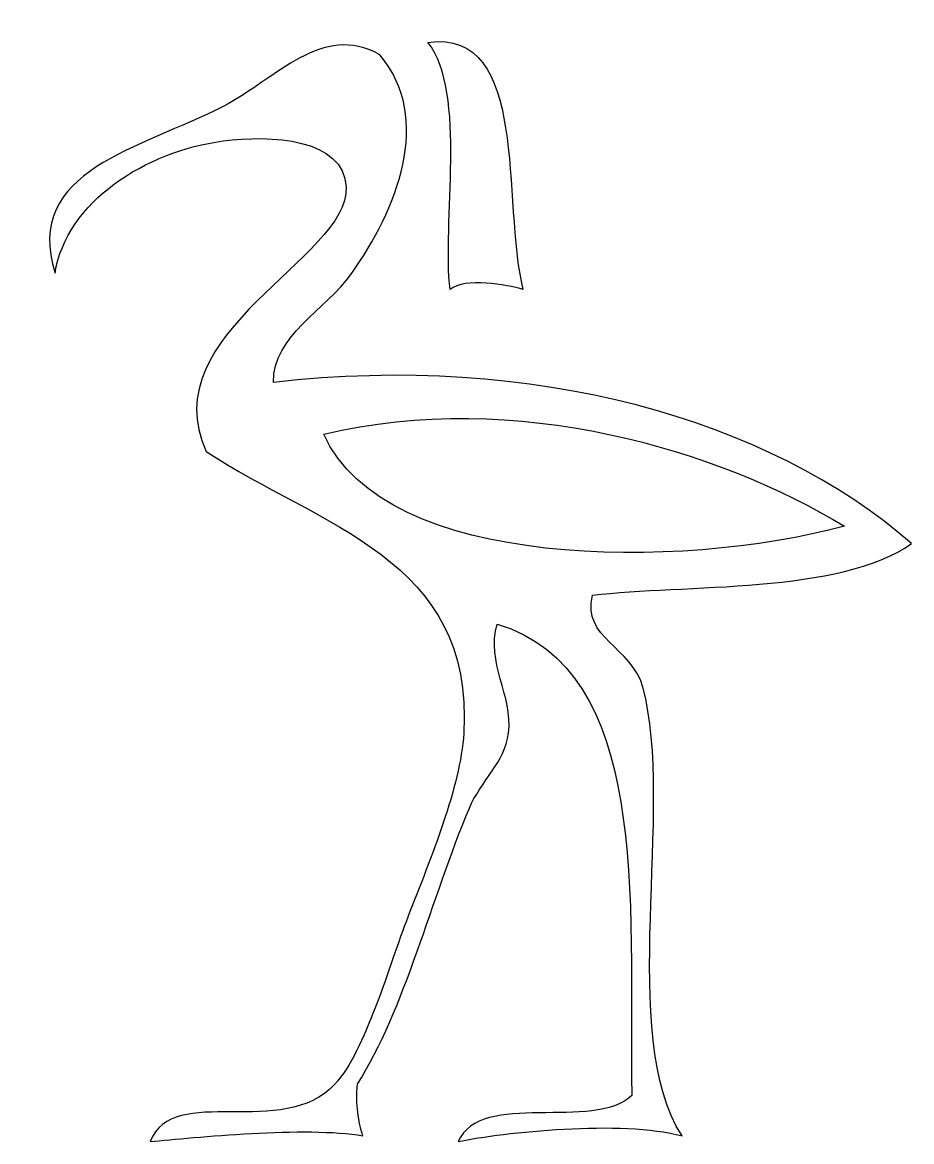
# Model space of a CAD drawing. Header units: centimetres. Extents: x -8.7 to 8.2, y -10.5 to 10.8.
import ezdxf

# ---------------------------------------------------------------- set-up
doc = ezdxf.new("R2010")
doc.units = ezdxf.units.CM
doc.header["$MEASUREMENT"] = 0
doc.layers.add('Layer 1', color=7, linetype='Continuous')

msp = doc.modelspace()

# ---------------------------------------------------------------- linework, layer by layer
at = {"layer": 'Layer 1'}
for points, knots in [([(-1.91865, 10.18498), (-0.88537, 8.95829), (-1.60829, 7.22061), (-2.45118, 6.02483), (-2.45118, 6.02483), (-2.95391, 5.31159), (-3.95203, 4.84836), (-3.94261, 3.9451), (-3.94261, 3.9451), (0.98753, 4.51975), (5.48211, 3.2521), (8.20322, 0.88072), (8.20322, 0.88072), (6.84903, -0.08832), (3.86948, 0.11213), (2.13037, -0.10472), (2.13037, -0.10472), (1.92759, -0.93236), (2.87872, -1.07968), (3.08911, -1.85536), (3.08911, -1.85536), (3.70985, -4.15081), (2.59873, -8.48137), (3.8346, -10.39383), (3.8346, -10.39383), (2.68607, -10.08223), (0.42491, -10.32446), (-0.4271, -10.50339), (-0.4271, -10.50339), (-0.00123, -9.51737), (2.16158, -10.31622), (2.87546, -9.62746), (2.87546, -9.62746), (2.84085, -5.79531), (3.21352, -1.54537), (0.31876, -0.65147), (0.31876, -0.65147), (0.09566, -1.38765), (0.62282, -2.0032), (0.5322, -2.73176), (0.5322, -2.73176), (0.46402, -3.27715), (-0.00784, -3.66135), (-0.2139, -4.15477), (-0.2139, -4.15477), (-0.93066, -5.86644), (-1.4467, -7.99962), (-2.34464, -9.40844), (-2.34464, -9.40844), (-2.37779, -9.8073), (-2.32752, -10.12115), (-2.23822, -10.39385), (-2.23822, -10.39385), (-3.31994, -10.20475), (-5.46738, -10.42465), (-6.28658, -10.50341), (-6.28658, -10.50341), (-5.84962, -9.37655), (-3.77005, -10.48526), (-2.77109, -9.40843), (-2.77109, -9.40843), (-2.19176, -8.78404), (-1.73435, -7.13021), (-1.38578, -6.23369), (-1.38578, -6.23369), (-0.93567, -5.07608), (-0.38682, -3.76545), (-0.32044, -2.73174), (-0.32044, -2.73174), (-0.10729, 0.5982), (-3.09219, 1.22174), (-5.22171, 2.63253), (-5.22171, 2.63253), (-6.26732, 4.90144), (-2.49491, 6.30997), (-2.55759, 7.66715), (-2.55759, 7.66715), (-2.6008, 8.59533), (-3.99994, 8.66243), (-4.90177, 8.54305), (-4.90177, 8.54305), (-6.36445, 8.34911), (-7.88551, 7.39246), (-8.09778, 6.02483), (-8.09778, 6.02483), (-8.72006, 7.98983), (-6.44932, 8.39793), (-4.90178, 9.20014), (-4.90178, 9.20014), (-3.86371, 9.7373), (-3.02853, 10.80011), (-1.91865, 10.18498), (-1.91865, 10.18498), (-1.91865, 10.18498), (-1.91865, 10.18498), (-1.91865, 10.18498)], [0, 0, 0, 0, 0.04, 0.04, 0.04, 0.04, 0.08, 0.08, 0.08, 0.08, 0.12, 0.12, 0.12, 0.12, 0.16, 0.16, 0.16, 0.16, 0.2, 0.2, 0.2, 0.2, 0.24, 0.24, 0.24, 0.24, 0.28, 0.28, 0.28, 0.28, 0.32, 0.32, 0.32, 0.32, 0.36, 0.36, 0.36, 0.36, 0.4, 0.4, 0.4, 0.4, 0.44, 0.44, 0.44, 0.44, 0.48, 0.48, 0.48, 0.48, 0.52, 0.52, 0.52, 0.52, 0.56, 0.56, 0.56, 0.56, 0.6, 0.6, 0.6, 0.6, 0.64, 0.64, 0.64, 0.64, 0.68, 0.68, 0.68, 0.68, 0.72, 0.72, 0.72, 0.72, 0.76, 0.76, 0.76, 0.76, 0.8, 0.8, 0.8, 0.8, 0.84, 0.84, 0.84, 0.84, 0.88, 0.88, 0.88, 0.88, 0.92, 0.92, 0.92, 0.92, 1, 1, 1, 1]), ([(-1.00486, 10.42014), (-0.24466, 9.47537), (-0.73922, 6.94367), (-0.57893, 5.71323), (-0.57893, 5.71323), (-0.30366, 5.95292), (0.50602, 5.81033), (0.80619, 5.71323), (0.80619, 5.71323), (0.39116, 7.40325), (0.94628, 10.67332), (-1.00486, 10.42014), (-1.00486, 10.42014), (-1.00486, 10.42014), (-1.00486, 10.42014), (-1.00486, 10.42014)], [0, 0, 0, 0, 0.2, 0.2, 0.2, 0.2, 0.4, 0.4, 0.4, 0.4, 0.6, 0.6, 0.6, 0.6, 1, 1, 1, 1]), ([(-2.98357, 2.96045), (-2.98357, 2.96045), (-2.98357, 2.96045), (-2.98357, 2.96045), (-2.98357, 2.96045), (-1.83094, 0.35936), (3.80379, 0.37116), (6.92418, 1.20901), (6.92418, 1.20901), (4.53586, 2.66131), (0.66453, 3.83529), (-2.98357, 2.96045)], [0, 0, 0, 0, 0.25, 0.25, 0.25, 0.25, 0.5, 0.5, 0.5, 0.5, 1, 1, 1, 1])]:
    msp.add_open_spline(points, degree=3, knots=knots, dxfattribs=at)

doc.saveas('drawing.dxf')
